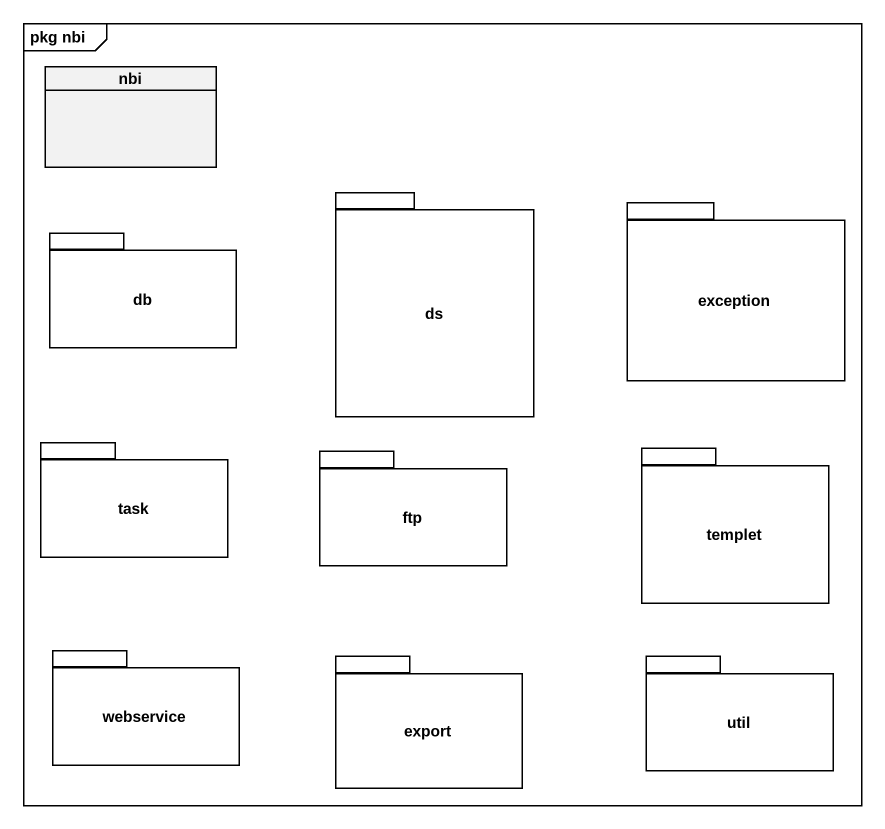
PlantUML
@startuml
mainframe pkg nbi
hide circle
hide empty members
class nbi
package ds {
}
package "exception" as exception_ {
}
package db {
}
package task {
}
package ftp {
}
package templet {
}
package webservice {
}
package export {
}
package util {
}
@enduml
